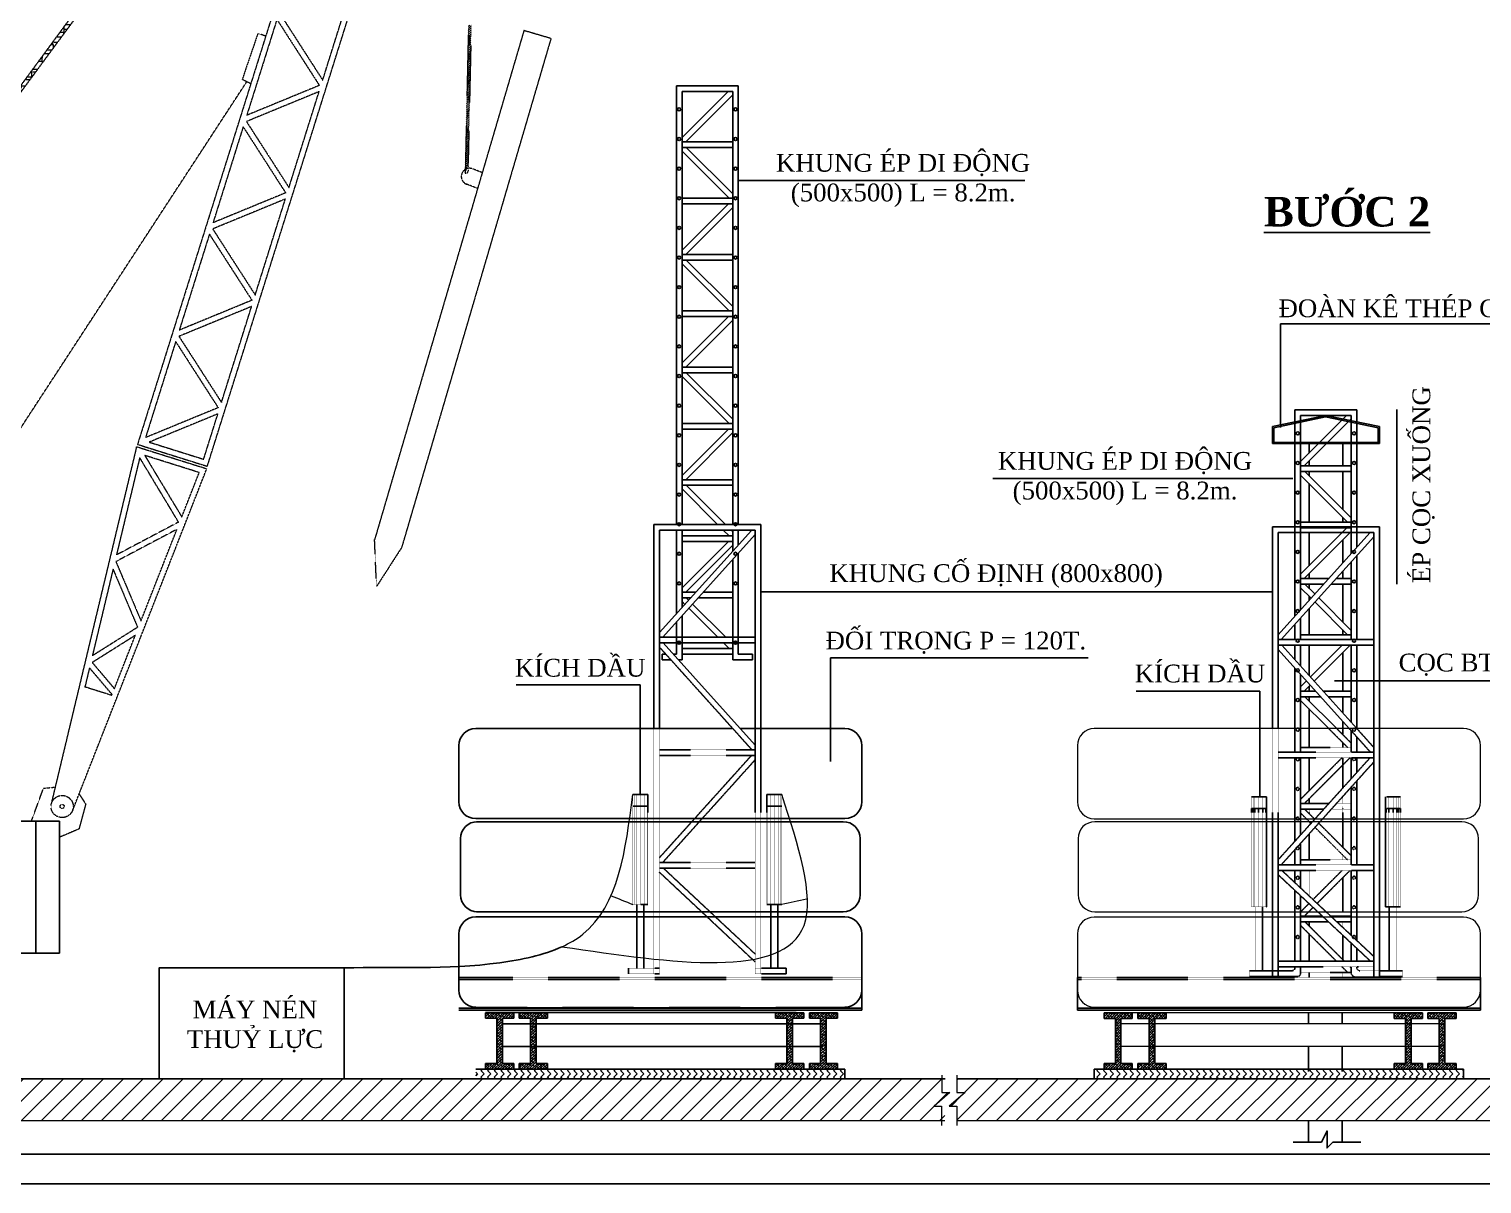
# Model space of a CAD drawing. Extents: x -134084 to 44078, y -38908 to 20492.
# Drawn here: x -106959 to -82447, y -38908 to -19419 of the extents above; entities that cross this region are included whole.
import ezdxf

# ---------------------------------------------------------------- set-up
doc = ezdxf.new("R2010")
doc.units = 0
doc.header["$MEASUREMENT"] = 0
doc.linetypes.add('DASHED2', pattern=[0.375, 0.25, -0.125])
doc.linetypes.add('HIDDEN', pattern=[0.375, 0.25, -0.125])
doc.layers.get('0').update_dxf_attribs({"linetype": 'CONTINUOUS'})
for name, color, linetype in [('DIM', 8, 'CONTINUOUS'), ('TEXT', 3, 'CONTINUOUS'), ('THAY', 4, 'CONTINUOUS')]:
    doc.layers.add(name, color=color, linetype=linetype)
doc.layers.add('DUTKHUAT', color=4, linetype='DASHED2', lineweight=5)
doc.layers.add('KICTHUOC', color=3, linetype='CONTINUOUS', lineweight=20)
doc.styles.add('M1', font='ARIAL.TTF')
doc.dimstyles.new('ISO-25_WS', dxfattribs={"dimtxt": 2.5, "dimasz": 2.5, "dimexe": 1.25, "dimexo": 0.625, "dimtad": 1, "dimdec": 4, "dimdsep": 46, "dimtxsty": 'Standard', "dimcen": 2.5, "dimadec": 0, "dimazin": 0, "dimtfac": 1, "dimtdec": 4, "dimtmove": 0, "dimatfit": 3, "dimfxl": 0, "dimtolj": 1, "dimtzin": 0, "dimarcsym": 0})

# ---------------------------------------------------------------- blocks, each defined once
blk = doc.blocks.new('*X5')
at = {"color": 0, "linetype": 'Continuous'}
for p, q in [((645.39, 487.71), (645.91, 488.22)), ((645.39, 487.35), (645.9, 487.86)), ((645.4, 488.07), (645.91, 488.58)), ((645.41, 488.43), (645.66, 488.69)), ((645.33, 484.82), (645.84, 485.33)), ((645.34, 485.18), (645.85, 485.69)), ((645.35, 485.9), (645.87, 486.41)), ((645.35, 485.54), (645.86, 486.05)), ((645.36, 486.26), (645.87, 486.77)), ((645.37, 486.62), (645.88, 487.14)), ((645.38, 486.99), (645.89, 487.5)), ((645.27, 482.28), (645.78, 482.8)), ((645.28, 482.65), (645.79, 483.16)), ((645.29, 483.01), (645.8, 483.52)), ((645.3, 483.73), (645.82, 484.24)), ((645.3, 483.37), (645.81, 483.88)), ((645.31, 484.09), (645.82, 484.6)), ((645.32, 484.45), (645.83, 484.97)), ((645.22, 480.11), (645.73, 480.63)), ((645.22, 479.75), (645.73, 480.26)), ((645.23, 480.48), (645.74, 480.99)), ((645.24, 480.84), (645.75, 481.35)), ((645.25, 481.2), (645.76, 481.71)), ((645.26, 481.92), (645.78, 482.43)), ((645.26, 481.56), (645.77, 482.07)), ((645.15, 476.86), (645.66, 477.37)), ((645.16, 477.22), (645.67, 477.73)), ((645.17, 477.94), (645.69, 478.46)), ((645.17, 477.58), (645.68, 478.09)), ((645.18, 478.31), (645.69, 478.82)), ((645.19, 478.67), (645.7, 479.18)), ((645.2, 479.03), (645.71, 479.54)), ((645.21, 479.39), (645.72, 479.9)), ((645.09, 474.33), (645.6, 474.84)), ((645.1, 474.69), (645.61, 475.2)), ((645.11, 475.05), (645.62, 475.56)), ((645.12, 475.41), (645.63, 475.92)), ((645.13, 476.14), (645.65, 476.65)), ((645.13, 475.77), (645.64, 476.29)), ((645.14, 476.5), (645.65, 477.01)), ((645.04, 472.16), (645.56, 472.67)), ((645.04, 471.79), (645.55, 472.31)), ((645.05, 472.52), (645.56, 473.03)), ((645.06, 472.88), (645.57, 473.39)), ((645.07, 473.24), (645.58, 473.75)), ((645.08, 473.97), (645.6, 474.48)), ((645.08, 473.6), (645.59, 474.11)), ((644.98, 469.26), (645.49, 469.77)), ((644.99, 469.62), (645.5, 470.14)), ((645, 470.35), (645.52, 470.86)), ((645, 469.99), (645.51, 470.5)), ((645.01, 470.71), (645.52, 471.22)), ((645.02, 471.07), (645.53, 471.58)), ((645.03, 471.43), (645.54, 471.94)), ((644.92, 466.73), (645.43, 467.24)), ((644.93, 467.09), (645.44, 467.6)), ((644.94, 467.45), (645.45, 467.97)), ((644.95, 468.18), (645.47, 468.69)), ((644.95, 467.82), (645.46, 468.33)), ((644.96, 468.54), (645.47, 469.05)), ((644.97, 468.9), (645.48, 469.41)), ((644.86, 464.2), (645.38, 464.71)), ((644.87, 464.56), (645.38, 465.07)), ((644.88, 464.92), (645.39, 465.43)), ((644.89, 465.28), (645.4, 465.8)), ((644.9, 465.65), (645.41, 466.16)), ((644.91, 466.37), (645.43, 466.88)), ((644.91, 466.01), (645.42, 466.52)), ((644.83, 462.75), (645.09, 463.01)), ((644.84, 463.11), (645.2, 463.47)), ((644.84, 462.41), (644.97, 462.54)), ((644.85, 463.48), (645.31, 463.94)), ((644.86, 463.84), (645.37, 464.35))]:
    blk.add_line(p, q, dxfattribs=at)

msp = doc.modelspace()

# ---------------------------------------------------------------- hatches: boundary and pattern name
h = msp.add_hatch()
h.set_pattern_fill('ZIGZAG', color=3, scale=25, angle=45, style=0)
h.set_pattern_definition([(45, (-227305.68, -39465.05), (1e-14, 112.2532), [79.375, -79.375]), (135, (-227249.55, -39408.93), (-112.2532, 1e-14), [79.375, -79.375])])
h.paths.add_polyline_path([(-93193.5, -36968.3), (-99423.3, -36968.3), (-99423.3, -37134.1), (-93193.5, -37134.1)])
h = msp.add_hatch()
h.set_pattern_fill('ZIGZAG', color=3, scale=25, angle=45, style=0)
h.set_pattern_definition([(45, (-215789.93, 12287.316), (1e-14, 112.2532), [79.375, -79.375]), (135, (-215733.806, 12343.44), (-112.2532, 1e-14), [79.375, -79.375])])
h.paths.add_polyline_path([(-82757, -36968.3), (-88986.8, -36968.3), (-88986.8, -37134.1), (-82757, -37134.1)])
at = {"layer": 'DUTKHUAT'}
h = msp.add_hatch(dxfattribs=at)
h.set_pattern_fill('AR-RSHKE', color=256, scale=0.6, angle=90, style=0)
h.set_pattern_definition([(90, (-227248.9, -39465.05), (-182.88, 388.62), [91.44, -76.2, 106.68, -45.72, 137.16, -60.96]), (90, (-227256.53, -39373.61), (-182.88, 388.62), [76.2, -289.56, 60.96, -91.44]), (90, (-227237.48, -39190.73), (-182.88, 388.62), [45.72, -472.44]), (180, (-227248.9, -39465.05), (-182.88, -129.54), [175.26, -556.26]), (180, (-227248.9, -39373.61), (-182.88, -129.54), [171.45, -560.07]), (180, (-227248.9, -39297.41), (-182.88, -129.54), [160.02, -571.5]), (180, (-227237.48, -39190.73), (-182.88, -129.54), [175.26, -556.26]), (180, (-227237.48, -39145.01), (-182.88, -129.54), [175.26, -556.26]), (180, (-227248.9, -39007.85), (-182.88, -129.54), [167.64, -563.88])])
h.paths.add_polyline_path([(-105647.2, -18519), (-105705.3, -18478.9), (-108153.4, -21809.2), (-108100.1, -21841.7)])
at = {"layer": 'KICTHUOC'}
h = msp.add_hatch(dxfattribs=at)
h.set_pattern_fill('ANSI38', color=4, scale=10, style=0)
h.set_pattern_definition([(45, (-236663.022, 10871.4), (-22.45064, 22.45064), []), (135, (-236663.022, 10871.4), (-67.351921, 22.45064), [79.375, -47.625])])
h.paths.add_polyline_path([(-98403.1, -36112.8), (-98213.1, -36112.8), (-98213.1, -36017.8), (-98688.1, -36017.8), (-98688.1, -36112.8), (-98498.1, -36112.8), (-98498.1, -36207.8), (-98403.1, -36207.8)])
h.paths.add_polyline_path([(-98403.1, -36207.8), (-98498.1, -36207.8), (-98498.1, -36587.8), (-98403.1, -36587.8)])
h.paths.add_polyline_path([(-98213.1, -36872.8), (-98403.1, -36872.8), (-98403.1, -36587.8), (-98498.1, -36587.8), (-98498.1, -36872.8), (-98688.1, -36872.8), (-98688.1, -36967.8), (-98213.1, -36967.8)])
h.paths.add_polyline_path([(-98783.1, -36872.8), (-98973.1, -36872.8), (-98973.1, -36112.8), (-98783.1, -36112.8), (-98783.1, -36017.8), (-99258.1, -36017.8), (-99258.1, -36112.8), (-99068.1, -36112.8), (-99068.1, -36872.8), (-99258.1, -36872.8), (-99258.1, -36967.8), (-98783.1, -36967.8)])
h.paths.add_polyline_path([(-93889.1, -36017.8), (-94364.1, -36017.8), (-94364.1, -36112.8), (-94174.1, -36112.8), (-94174.1, -36207.8), (-94079.1, -36207.8), (-94079.1, -36112.8), (-93889.1, -36112.8)])
h.paths.add_polyline_path([(-94079.1, -36207.8), (-94174.1, -36207.8), (-94174.1, -36587.8), (-94079.1, -36587.8)])
h.paths.add_polyline_path([(-94079.1, -36587.8), (-94174.1, -36587.8), (-94174.1, -36872.8), (-94364.1, -36872.8), (-94364.1, -36967.8), (-93889.1, -36967.8), (-93889.1, -36872.8), (-94079.1, -36872.8)])
h.paths.add_polyline_path([(-93509.1, -36112.8), (-93319.1, -36112.8), (-93319.1, -36017.8), (-93794.1, -36017.8), (-93794.1, -36112.8), (-93604.1, -36112.8), (-93604.1, -36872.8), (-93794.1, -36872.8), (-93794.1, -36967.8), (-93319.1, -36967.8), (-93319.1, -36872.8), (-93509.1, -36872.8)])
h = msp.add_hatch(dxfattribs=at)
h.set_pattern_fill('ANSI38', color=4, scale=10, style=0)
h.set_pattern_definition([(45, (-226226.477, 10870.96), (-22.45064, 22.45064), []), (135, (-226226.477, 10870.96), (-67.351921, 22.45064), [79.375, -47.625])])
h.paths.add_polyline_path([(-87966.6, -36113.3), (-87776.6, -36113.3), (-87776.6, -36018.3), (-88251.6, -36018.3), (-88251.6, -36113.3), (-88061.6, -36113.3), (-88061.6, -36208.3), (-87966.6, -36208.3)])
h.paths.add_polyline_path([(-87966.6, -36208.3), (-88061.6, -36208.3), (-88061.6, -36588.3), (-87966.6, -36588.3)])
h.paths.add_polyline_path([(-87776.6, -36873.3), (-87966.6, -36873.3), (-87966.6, -36588.3), (-88061.6, -36588.3), (-88061.6, -36873.3), (-88251.6, -36873.3), (-88251.6, -36968.3), (-87776.6, -36968.3)])
h.paths.add_polyline_path([(-88346.6, -36873.3), (-88536.6, -36873.3), (-88536.6, -36113.3), (-88346.6, -36113.3), (-88346.6, -36018.3), (-88821.6, -36018.3), (-88821.6, -36113.3), (-88631.6, -36113.3), (-88631.6, -36873.3), (-88821.6, -36873.3), (-88821.6, -36968.3), (-88346.6, -36968.3)])
h.paths.add_polyline_path([(-83452.5, -36018.3), (-83927.5, -36018.3), (-83927.5, -36113.3), (-83737.5, -36113.3), (-83737.5, -36208.3), (-83642.5, -36208.3), (-83642.5, -36113.3), (-83452.5, -36113.3)])
h.paths.add_polyline_path([(-83642.5, -36208.3), (-83737.5, -36208.3), (-83737.5, -36588.3), (-83642.5, -36588.3)])
h.paths.add_polyline_path([(-83642.5, -36588.3), (-83737.5, -36588.3), (-83737.5, -36873.3), (-83927.5, -36873.3), (-83927.5, -36968.3), (-83452.5, -36968.3), (-83452.5, -36873.3), (-83642.5, -36873.3)])
h.paths.add_polyline_path([(-83072.5, -36113.3), (-82882.5, -36113.3), (-82882.5, -36018.3), (-83357.5, -36018.3), (-83357.5, -36113.3), (-83167.5, -36113.3), (-83167.5, -36873.3), (-83357.5, -36873.3), (-83357.5, -36968.3), (-82882.5, -36968.3), (-82882.5, -36873.3), (-83072.5, -36873.3)])
h = msp.add_hatch(dxfattribs=at)
h.set_pattern_fill('ANSI31', color=256, scale=75, style=0)
h.set_pattern_definition([(45, (-227248.9, -39465.05), (-168.3798, 168.3798), [])])
h.paths.add_polyline_path([(-91367.3, -37366.4), (-91504.4, -37366.4), (-91504.4, -37134.1), (-132679.6, -37134.1), (-132679.6, -37366.4), (-132542.5, -37366.4), (-132809.5, -37594.1), (-132681.6, -37594.1), (-132681.6, -37839.7), (-91506.3, -37839.7), (-91506.3, -37594.1), (-91634.3, -37594.1)])
h = msp.add_hatch(dxfattribs=at)
h.set_pattern_fill('ANSI31', color=256, scale=75, style=0)
h.set_pattern_definition([(45, (-227305.68, -39465.05), (-168.3798, 168.3798), [])])
h.paths.add_polyline_path([(-79323.5, -37366.4), (-79460.5, -37366.4), (-79460.5, -37134.1), (-91305.1, -37134.1), (-91305.1, -37366.4), (-91168.1, -37366.4), (-91435.1, -37594.1), (-91307.1, -37594.1), (-91307.1, -37839.7), (-79462.5, -37839.7), (-79462.5, -37594.1), (-79590.4, -37594.1)])

# ---------------------------------------------------------------- linework, layer by layer
at = {"color": 2}
for p, q in [((-96037.7, -27777.9), (-96037.7, -20375.8)), ((-96037.7, -20375.8), (-94992.7, -20375.8)), ((-94992.7, -20375.8), (-94992.7, -27777.9)), ((-96418, -31223.7), (-96418, -27777.9)), ((-96418, -27777.9), (-94613, -27777.9)), ((-96037.7, -29284.6), (-96037.7, -27872.9)), ((-94992.7, -27872.9), (-94992.7, -28123.5)), ((-94613, -27777.9), (-94613, -31223.7)), ((-94992.7, -28265.5), (-94992.7, -29967.5)), ((-96037.7, -29968.3), (-96037.7, -29426.6)), ((-96276, -29967.5), (-96276, -30062.5)), ((-96216.5, -29967.5), (-96276, -29967.5)), ((-96131, -30062.5), (-96276, -30062.5)), ((-96038.3, -29967.5), (-96088.7, -29967.5)), ((-95942.7, -30062.5), (-96003.2, -30062.5)), ((-95087.7, -30062.5), (-94755, -30062.5)), ((-94992.7, -30062.5), (-95053.2, -30062.5)), ((-94992.7, -29967.5), (-94755, -29967.5)), ((-94755, -29967.5), (-94755, -30062.5)), ((-95085.9, -31223.7), (-99423.3, -31223.7)), ((-93193.5, -31223.7), (-94958.1, -31223.7)), ((-99708.3, -32458.7), (-99708.3, -31508.7)), ((-92908.5, -32458.7), (-92908.5, -31508.7)), ((-106444.8, -32788.2), (-108025.2, -32788.9)), ((-106444.8, -35016), (-106444.8, -32788.2)), ((-99423.3, -32743.7), (-93193.5, -32743.7)), ((-93224.4, -32794.5), (-99412.7, -32794.5)), ((-99677.5, -34029.5), (-99677.5, -33079.5)), ((-92939.4, -34029.5), (-92939.4, -33079.5)), ((-99412.7, -34314.5), (-93224.4, -34314.5)), ((-93193.5, -34402.7), (-99423.3, -34402.7)), ((-99708.3, -35637.7), (-99708.3, -34687.7)), ((-92908.5, -35637.7), (-92908.5, -34687.7)), ((-106444.8, -35016), (-114042.4, -35016)), ((-108044.6, -35016), (-106444.8, -35016)), ((-94019.5, -36017.5), (-99258.1, -36017.5)), ((-98783.1, -36017.8), (-99258.1, -36017.8)), ((-99258.1, -36017.8), (-99258.1, -36112.8)), ((-98783.1, -36112.8), (-98783.1, -36017.8)), ((-98213.1, -36017.8), (-98688.1, -36017.8)), ((-98688.1, -36017.8), (-98688.1, -36112.8)), ((-98213.1, -36112.8), (-98213.1, -36017.8)), ((-94364.1, -36112.8), (-94364.1, -36017.8)), ((-94364.1, -36017.8), (-93889.1, -36017.8)), ((-93889.1, -36017.8), (-93889.1, -36112.8)), ((-93794.1, -36112.8), (-93794.1, -36017.8)), ((-93794.1, -36017.8), (-93319.1, -36017.8)), ((-93319.1, -36017.8), (-93319.1, -36112.8)), ((-88346.6, -36018.3), (-88821.6, -36018.3)), ((-88821.6, -36018.3), (-88821.6, -36113.3)), ((-88346.6, -36113.3), (-88346.6, -36018.3)), ((-87776.6, -36018.3), (-88251.6, -36018.3)), ((-88251.6, -36018.3), (-88251.6, -36113.3)), ((-87776.6, -36113.3), (-87776.6, -36018.3)), ((-83927.5, -36113.3), (-83927.5, -36018.3)), ((-83927.5, -36018.3), (-83452.5, -36018.3)), ((-83452.5, -36018.3), (-83452.5, -36113.3)), ((-83357.5, -36113.3), (-83357.5, -36018.3)), ((-83357.5, -36018.3), (-82882.5, -36018.3)), ((-82882.5, -36018.3), (-82882.5, -36113.3)), ((-99258.1, -36112.8), (-99068.1, -36112.8)), ((-99068.1, -36112.8), (-99068.1, -36872.8)), ((-98973.1, -36872.8), (-98973.1, -36112.8)), ((-98973.1, -36112.8), (-98783.1, -36112.8)), ((-93584.9, -36207.5), (-98973.1, -36207.5)), ((-98688.1, -36112.8), (-98498.1, -36112.8)), ((-98498.1, -36112.8), (-98498.1, -36872.8)), ((-98403.1, -36112.8), (-98213.1, -36112.8)), ((-98403.1, -36872.8), (-98403.1, -36112.8)), ((-94174.1, -36112.8), (-94364.1, -36112.8)), ((-94174.1, -36872.8), (-94174.1, -36112.8)), ((-93889.1, -36112.8), (-94079.1, -36112.8)), ((-94079.1, -36112.8), (-94079.1, -36872.8)), ((-93604.1, -36112.8), (-93794.1, -36112.8)), ((-93604.1, -36872.8), (-93604.1, -36112.8)), ((-93319.1, -36112.8), (-93509.1, -36112.8)), ((-93509.1, -36112.8), (-93509.1, -36872.8)), ((-88821.6, -36113.3), (-88631.6, -36113.3)), ((-88631.6, -36113.3), (-88631.6, -36873.3)), ((-88536.6, -36873.3), (-88536.6, -36113.3)), ((-88536.6, -36113.3), (-88346.6, -36113.3)), ((-88251.6, -36113.3), (-88061.6, -36113.3)), ((-88061.6, -36113.3), (-88061.6, -36873.3)), ((-87966.6, -36113.3), (-87776.6, -36113.3)), ((-87966.6, -36873.3), (-87966.6, -36113.3)), ((-83737.5, -36113.3), (-83927.5, -36113.3)), ((-83737.5, -36873.3), (-83737.5, -36113.3)), ((-83452.5, -36113.3), (-83642.5, -36113.3)), ((-83642.5, -36113.3), (-83642.5, -36873.3)), ((-83167.5, -36113.3), (-83357.5, -36113.3)), ((-83167.5, -36873.3), (-83167.5, -36113.3)), ((-82882.5, -36113.3), (-83072.5, -36113.3)), ((-83072.5, -36113.3), (-83072.5, -36873.3)), ((-93584.9, -36587.5), (-98973.1, -36587.5)), ((-93193.5, -36968.3), (-99423.3, -36968.3)), ((-99068.1, -36872.8), (-99258.1, -36872.8)), ((-99258.1, -36872.8), (-99258.1, -36967.8)), ((-98783.1, -36872.8), (-98973.1, -36872.8)), ((-98783.1, -36967.8), (-98783.1, -36872.8)), ((-98498.1, -36872.8), (-98688.1, -36872.8)), ((-98688.1, -36872.8), (-98688.1, -36967.8)), ((-98213.1, -36872.8), (-98403.1, -36872.8)), ((-98213.1, -36967.8), (-98213.1, -36872.8)), ((-94364.1, -36967.8), (-94364.1, -36872.8)), ((-94364.1, -36872.8), (-94174.1, -36872.8)), ((-94079.1, -36872.8), (-93889.1, -36872.8)), ((-93889.1, -36872.8), (-93889.1, -36967.8)), ((-93794.1, -36967.8), (-93794.1, -36872.8)), ((-93794.1, -36872.8), (-93604.1, -36872.8)), ((-93509.1, -36872.8), (-93319.1, -36872.8)), ((-93319.1, -36872.8), (-93319.1, -36967.8)), ((-93193.5, -37134.1), (-93193.5, -36968.3)), ((-82757, -36968.3), (-88986.8, -36968.3)), ((-88986.8, -36968.3), (-88986.8, -37134.1)), ((-88631.6, -36873.3), (-88821.6, -36873.3)), ((-88821.6, -36873.3), (-88821.6, -36968.3)), ((-88346.6, -36873.3), (-88536.6, -36873.3)), ((-88346.6, -36968.3), (-88346.6, -36873.3)), ((-88061.6, -36873.3), (-88251.6, -36873.3)), ((-88251.6, -36873.3), (-88251.6, -36968.3)), ((-87776.6, -36873.3), (-87966.6, -36873.3)), ((-87776.6, -36968.3), (-87776.6, -36873.3)), ((-83927.5, -36968.3), (-83927.5, -36873.3)), ((-83927.5, -36873.3), (-83737.5, -36873.3)), ((-83642.5, -36873.3), (-83452.5, -36873.3)), ((-83452.5, -36873.3), (-83452.5, -36968.3)), ((-83357.5, -36968.3), (-83357.5, -36873.3)), ((-83357.5, -36873.3), (-83167.5, -36873.3)), ((-83072.5, -36873.3), (-82882.5, -36873.3)), ((-82882.5, -36873.3), (-82882.5, -36968.3)), ((-82757, -37134.1), (-82757, -36968.3)), ((-93193.5, -37134.1), (-99423.3, -37134.1)), ((-82757, -37134.1), (-88986.8, -37134.1))]:
    msp.add_line(p, q, dxfattribs=at)
at = {"color": 3, "linetype": 'Continuous'}
for p, q in [((-95942.7, -21250.5), (-95160.5, -20468.3)), ((-95942.7, -27777.9), (-95942.7, -20470.8)), ((-95942.7, -20470.8), (-95087.7, -20470.8)), ((-95881.2, -21323.3), (-95087.7, -20529.9)), ((-95087.7, -20470.8), (-95087.7, -27777.9)), ((-95942.7, -21323.3), (-95087.7, -21323.3)), ((-95942.7, -21418.3), (-95087.7, -21418.3)), ((-95149.7, -22273.3), (-95942.7, -21480.2)), ((-95087.7, -22200.9), (-95870.3, -21418.3)), ((-95942.7, -22273.3), (-95087.7, -22273.3)), ((-95942.7, -22368.3), (-95087.7, -22368.3)), ((-95942.7, -23150.5), (-95160.5, -22368.3)), ((-95881.2, -23223.3), (-95087.7, -22429.9)), ((-95942.7, -23223.3), (-95087.7, -23223.3)), ((-95942.7, -23318.3), (-95087.7, -23318.3)), ((-95149.7, -24173.3), (-95942.7, -23380.2)), ((-95087.7, -24100.9), (-95870.3, -23318.3)), ((-95942.7, -24173.3), (-95087.7, -24173.3)), ((-95942.7, -25050.5), (-95160.5, -24268.3)), ((-95942.7, -24268.3), (-95087.7, -24268.3)), ((-95881.2, -25123.3), (-95087.7, -24329.9)), ((-95942.7, -25123.3), (-95087.7, -25123.3)), ((-95942.7, -25218.3), (-95087.7, -25218.3)), ((-95087.7, -26000.9), (-95870.3, -25218.3)), ((-95149.7, -26073.3), (-95942.7, -25280.2)), ((-85506.5, -26717.4), (-84724.2, -25935.2)), ((-85506.5, -29218.5), (-85506.5, -25937.7)), ((-85506.5, -25937.7), (-84651.5, -25937.7)), ((-84651.5, -25937.7), (-84651.5, -28268.5)), ((-95942.7, -26073.3), (-95087.7, -26073.3)), ((-95942.7, -26950.5), (-95160.5, -26168.3)), ((-95942.7, -26168.3), (-95087.7, -26168.3)), ((-85444.9, -26790.2), (-84651.5, -25996.8)), ((-95881.2, -27023.3), (-95087.7, -26229.9)), ((-85506.5, -26790.2), (-84651.5, -26790.2)), ((-85506.5, -26885.2), (-84651.5, -26885.2)), ((-84713.4, -27740.2), (-85506.5, -26947.1)), ((-84651.5, -27667.7), (-85434, -26885.2)), ((-95942.7, -27023.3), (-95087.7, -27023.3)), ((-95942.7, -27118.3), (-95087.7, -27118.3)), ((-95345.1, -27777.9), (-95942.7, -27180.2)), ((-95210.7, -27777.9), (-95870.3, -27118.3)), ((-96323, -31223.7), (-96323, -27872.9)), ((-96323, -27872.9), (-94708, -27872.9)), ((-96323, -29601.6), (-94772, -27878.3)), ((-95942.7, -29179.1), (-95942.7, -27872.9)), ((-95149.7, -27973.3), (-95250.1, -27872.9)), ((-95087.7, -27900.9), (-95115.7, -27872.9)), ((-95087.7, -27872.9), (-95087.7, -28229.1)), ((-94708, -27872.9), (-94708, -31223.7)), ((-85886.7, -27912.3), (-84271.7, -27912.3)), ((-85886.7, -31224.6), (-85886.7, -27912.3)), ((-85886.7, -29641), (-84335.8, -27917.7)), ((-85506.5, -27740.2), (-84651.5, -27740.2)), ((-85506.5, -28617.4), (-84724.2, -27835.2)), ((-85506.5, -27835.2), (-84651.5, -27835.2)), ((-85444.9, -28690.2), (-84651.5, -27896.8)), ((-84271.7, -27912.3), (-84271.7, -31224.6)), ((-96268.7, -29683.3), (-94708, -27949.2)), ((-95942.7, -27973.3), (-95087.7, -27973.3)), ((-95942.7, -28850.5), (-95160.5, -28068.3)), ((-95942.7, -28068.3), (-95087.7, -28068.3)), ((-95881.2, -28923.3), (-95087.7, -28129.9)), ((-85832.4, -29722.7), (-84271.7, -27988.6)), ((-95087.7, -28371.1), (-95087.7, -30062.5)), ((-84651.5, -28410.5), (-84651.5, -29722.7)), ((-95942.7, -28923.3), (-95712.5, -28923.3)), ((-95584.7, -28923.3), (-95087.7, -28923.3)), ((-85506.5, -28690.2), (-85031, -28690.2)), ((-85506.5, -28785.2), (-85116.5, -28785.2)), ((-85330.5, -29023), (-85506.5, -28847.1)), ((-85266.9, -28952.3), (-85434, -28785.2)), ((-84988.7, -28785.2), (-84651.5, -28785.2)), ((-84903.2, -28690.2), (-84651.5, -28690.2)), ((-95942.7, -29018.3), (-95798, -29018.3)), ((-95895.9, -29127), (-95942.7, -29080.2)), ((-95832.3, -29056.3), (-95870.3, -29018.3)), ((-95205.3, -29683.3), (-95765, -29123.6)), ((-95670.2, -29018.3), (-95087.7, -29018.3)), ((-84713.4, -29640.2), (-85263.3, -29090.3)), ((-84651.5, -29567.7), (-85199.6, -29019.6)), ((-95942.7, -30062.5), (-95942.7, -29321.1)), ((-95339.7, -29683.3), (-95828.6, -29194.3)), ((-85506.5, -29722.7), (-85506.5, -29360.5)), ((-85506.5, -29640.2), (-84651.5, -29640.2)), ((-96323, -29683.3), (-94708, -29683.3)), ((-96323, -29778.3), (-94708, -29778.3)), ((-94708, -31501.6), (-96259, -29778.3)), ((-96037.7, -29968.3), (-96037.7, -29778.3)), ((-95942.7, -30062.5), (-95942.7, -29778.3)), ((-95087.7, -29873.3), (-95942.7, -29873.3)), ((-95149.7, -29873.3), (-95244.7, -29778.3)), ((-95087.7, -29800.9), (-95110.3, -29778.3)), ((-95087.7, -29968.3), (-95087.7, -29778.3)), ((-95087.7, -29778.3), (-95087.7, -30062.5)), ((-85886.7, -29722.7), (-84271.7, -29722.7)), ((-85886.7, -29817.7), (-84271.7, -29817.7)), ((-84684.3, -31224.6), (-85886.7, -29888.6)), ((-84556.5, -31224.6), (-85822.7, -29817.7)), ((-85506.5, -30169.1), (-85506.5, -29817.7)), ((-85341.5, -30352.4), (-84806.8, -29817.7)), ((-85277.8, -30423.1), (-84672.4, -29817.7)), ((-84651.5, -29817.7), (-84651.5, -31119.1)), ((-95089.3, -29968.3), (-95941.7, -29968.3)), ((-95088.3, -29967.5), (-95138.7, -29967.5)), ((-85506.5, -31224.6), (-85506.5, -30311.1)), ((-85506.5, -30517.4), (-85408.7, -30419.7)), ((-85506.5, -30590.2), (-85255.3, -30590.2)), ((-85444.9, -30590.2), (-85345.1, -30490.4)), ((-85127.5, -30590.2), (-84651.5, -30590.2)), ((-85506.5, -30685.2), (-85169.8, -30685.2)), ((-85029, -31224.6), (-85506.5, -30747.1)), ((-84894.6, -31224.6), (-85434, -30685.2)), ((-85042, -30685.2), (-84651.5, -30685.2)), ((-85601.5, -31622.7), (-85601.5, -31224.6)), ((-85506.5, -31622.7), (-85506.5, -31224.6)), ((-84651.5, -31261.1), (-84651.5, -31622.7)), ((-84556.5, -31224.6), (-84556.5, -31224.6)), ((-84556.5, -31366.6), (-84556.5, -31622.7)), ((-85601.5, -33123.7), (-85601.5, -31717.7)), ((-85506.5, -33018.1), (-85506.5, -31717.7)), ((-84651.5, -31717.7), (-84651.5, -32068.1)), ((-84556.5, -31717.7), (-84556.5, -31962.5)), ((-84556.5, -32104.6), (-84556.5, -33522.3)), ((-84651.5, -32210.1), (-84651.5, -33522.3)), ((-106844.8, -35016), (-106844.8, -32788.4)), ((-85601.5, -33522.3), (-85601.5, -33265.7)), ((-85506.5, -33522.3), (-85506.5, -33160.1)), ((-85601.5, -33824.3), (-85601.5, -33617.3)), ((-85506.5, -33913.2), (-85506.5, -33617.3)), ((-84651.5, -33617.3), (-84651.5, -34713.2)), ((-84556.5, -33617.3), (-84556.5, -34802.1)), ((-85601.5, -35150.2), (-85601.5, -33955.4)), ((-85506.5, -35150.2), (-85506.5, -34044.4)), ((-84651.5, -34845.3), (-84651.5, -35150.2)), ((-84556.5, -34934.3), (-84556.5, -35150.2)), ((-85601.5, -35259.7), (-85601.5, -35245.2)), ((-85506.5, -35354.7), (-85506.5, -35245.2)), ((-84651.5, -35245.2), (-84651.5, -35354.7)), ((-84556.5, -35245.2), (-84556.5, -35259.7)), ((-92908.5, -35972.7), (-92908.5, -35425)), ((-89271.8, -35425.8), (-89271.8, -35973.5)), ((-82472, -35973.5), (-82472, -35425.8)), ((-92908.5, -35942.6), (-99708.3, -35942.6)), ((-92908.5, -35972.7), (-99708.3, -35972.7)), ((-82472, -35943.4), (-89271.8, -35943.4)), ((-82472, -35973.5), (-89271.8, -35973.5))]:
    msp.add_line(p, q, dxfattribs=at)
at = {"color": 2, "linetype": 'Continuous'}
for p, q in [((-85983.2, -26127.7), (-85079, -25937.7)), ((-85958.2, -26147.8), (-85084.1, -25962.2)), ((-85601.5, -29324.1), (-85601.5, -25842.7)), ((-85601.5, -25842.7), (-84556.5, -25842.7)), ((-85084.1, -25962.2), (-84200.3, -26148)), ((-85079, -25937.7), (-84175.3, -26127.7)), ((-84556.5, -25842.7), (-84556.5, -28162.9)), ((-85983.2, -26393.7), (-85983, -26393.7)), ((-85983.2, -26412.7), (-84175.3, -26412.7)), ((-85958.2, -26393.7), (-84200.3, -26393.7)), ((-85981.7, -27817.3), (-84176.7, -27817.3)), ((-85981.7, -31224.6), (-85981.7, -27817.3)), ((-84176.7, -27817.3), (-84176.7, -31224.6)), ((-84556.5, -28305), (-84556.5, -29722.7)), ((-85601.5, -29722.7), (-85601.5, -29466.1)), ((-85601.5, -30063.5), (-85601.5, -29817.7)), ((-84556.5, -29817.7), (-84556.5, -31224.6)), ((-85601.5, -31224.6), (-85601.5, -30205.5))]:
    msp.add_line(p, q, dxfattribs=at)
at = {"color": 3, "linetype": 'HIDDEN'}
for p, q in [((-94762.3, -31583.3), (-96323, -29849.2)), ((-96418, -35362.4), (-96418, -31223.7)), ((-96323, -35362.4), (-96323, -31223.7)), ((-94708, -31223.7), (-94708, -35362.4)), ((-94613, -31223.7), (-94613, -35362.4)), ((-85981.7, -32572.7), (-85981.7, -31224.6)), ((-85886.7, -35404.7), (-85886.7, -31224.6)), ((-84713.4, -31540.2), (-85029, -31224.6)), ((-84651.5, -31467.7), (-84894.6, -31224.6)), ((-84326, -31622.7), (-84684.3, -31224.6)), ((-84271.7, -31541), (-84556.5, -31224.6)), ((-84271.7, -31224.6), (-84271.7, -35404.7)), ((-84176.7, -31224.6), (-84176.7, -35404.7)), ((-96323, -31583.3), (-94708, -31583.3)), ((-85506.5, -31540.2), (-84651.5, -31540.2)), ((-96323, -31678.3), (-94708, -31678.3)), ((-95541.5, -32533.3), (-94772, -31678.3)), ((-95413.7, -32533.3), (-94708, -31749.2)), ((-85886.7, -31622.7), (-84271.7, -31622.7)), ((-85886.7, -33440.6), (-84336.1, -31717.7)), ((-85886.7, -31717.7), (-84271.7, -31717.7)), ((-85832.4, -33522.3), (-84271.7, -31788.2)), ((-85506.5, -32417.4), (-84806.8, -31717.7)), ((-85444.9, -32490.2), (-84672.4, -31717.7)), ((-96742.3, -32337.4), (-96742.3, -32531.3)), ((-96712, -32337.4), (-96712, -32531.3)), ((-96651.4, -32337.4), (-96651.4, -32531.3)), ((-96578.7, -32337.4), (-96578.7, -32531.3)), ((-96530.2, -32337.4), (-96530.2, -32531.3)), ((-94500.8, -32337.4), (-94500.8, -32531.3)), ((-94452.3, -32337.4), (-94452.3, -32531.3)), ((-94379.6, -32337.4), (-94379.6, -32531.3)), ((-94319, -32337.4), (-94319, -32531.3)), ((-94288.7, -32337.4), (-94288.7, -32531.3)), ((-96742.3, -32531.3), (-96742.3, -34191.6)), ((-96712, -32531.3), (-96712, -34191.6)), ((-96651.4, -32531.3), (-96651.4, -34191.6)), ((-96578.7, -32531.3), (-96578.7, -34191.6)), ((-96530.2, -32531.3), (-96530.2, -34191.6)), ((-96323, -33401.2), (-95541.9, -32533.3)), ((-96268.7, -33482.9), (-95414.1, -32533.3)), ((-94500.8, -32531.3), (-94500.8, -34191.6)), ((-94452.3, -32531.3), (-94452.3, -34191.6)), ((-94379.6, -32531.3), (-94379.6, -34191.6)), ((-94319, -32531.3), (-94319, -34191.6)), ((-94288.7, -32531.3), (-94288.7, -34191.6)), ((-86306.1, -32376.8), (-86306.1, -32570.7)), ((-86306.1, -32570.7), (-86306.1, -34231.1)), ((-86275.8, -32376.8), (-86275.8, -32570.7)), ((-86275.8, -32570.7), (-86275.8, -34231.1)), ((-86215.1, -32376.8), (-86215.1, -32570.7)), ((-86215.1, -32570.7), (-86215.1, -34231.1)), ((-86142.4, -32376.8), (-86142.4, -32570.7)), ((-86142.4, -32570.7), (-86142.4, -34231.1)), ((-86093.9, -32376.8), (-86093.9, -32570.7)), ((-86093.9, -32570.7), (-86093.9, -34231.1)), ((-85981.7, -35404.7), (-85981.7, -32572.7)), ((-85506.5, -32490.2), (-85031.3, -32490.2)), ((-85506.5, -32585.2), (-85116.8, -32585.2)), ((-85267.1, -32752.1), (-85434, -32585.2)), ((-84989, -32585.2), (-84651.5, -32585.2)), ((-84903.5, -32490.2), (-84651.5, -32490.2)), ((-84064.6, -32376.8), (-84064.6, -32570.7)), ((-84064.6, -32570.7), (-84064.6, -34231.1)), ((-84016.1, -32376.8), (-84016.1, -32570.7)), ((-84016.1, -32570.7), (-84016.1, -34231.1)), ((-83943.3, -32376.8), (-83943.3, -32570.7)), ((-83943.3, -32570.7), (-83943.3, -34231.1)), ((-83882.7, -32376.8), (-83882.7, -32570.7)), ((-83882.7, -32570.7), (-83882.7, -34231.1)), ((-83852.4, -32376.8), (-83852.4, -32570.7)), ((-83852.4, -32570.7), (-83852.4, -34231.1)), ((-85330.7, -32822.8), (-85506.5, -32647.1)), ((-84651.5, -33367.7), (-85199.8, -32819.4)), ((-84713.4, -33440.2), (-85263.5, -32890.1)), ((-96323, -33482.9), (-94708, -33482.9)), ((-96323, -33577.9), (-94708, -33577.9)), ((-95750.9, -34053.3), (-96259, -33577.9)), ((-85886.7, -33522.3), (-84271.7, -33522.3)), ((-85506.5, -33440.2), (-84651.5, -33440.2)), ((-95891.1, -34053.3), (-96323, -33648.8)), ((-85886.7, -33617.3), (-84271.7, -33617.3)), ((-85297.6, -34108.6), (-84806.4, -33617.3)), ((-85228.2, -34173.5), (-84672, -33617.3)), ((-85506.5, -34317.4), (-85365.5, -34176.4)), ((-85444.9, -34390.2), (-85296.1, -34241.4)), ((-85506.5, -34390.2), (-85137.3, -34390.2)), ((-85506.5, -34485.2), (-85035.9, -34485.2)), ((-84903.4, -35150.2), (-85506.5, -34547.1)), ((-84769, -35150.2), (-85434, -34485.2)), ((-84996.7, -34390.2), (-84651.5, -34390.2)), ((-84895.1, -34485.2), (-84651.5, -34485.2)), ((-84794, -34403.5), (-84794, -34390.2)), ((-84794, -34579.8), (-84794, -34485.2)), ((-94708, -35029), (-94987.6, -34767.5)), ((-94708, -35161.6), (-94987.6, -34899.7)), ((-96845.5, -35267.4), (-96323, -35267.4)), ((-96845.5, -35267.4), (-96845.5, -35362.4)), ((-94708, -35267.4), (-94185.5, -35267.4)), ((-94185.5, -35267.4), (-94185.5, -35362.4)), ((-85886.7, -35150.2), (-85607.1, -35150.2)), ((-85886.7, -35245.2), (-85607.4, -35245.2)), ((-85886.7, -35245.6), (-85607.4, -35245.6)), ((-84713.4, -35340.2), (-84808.4, -35245.2)), ((-84651.5, -35267.7), (-84674, -35245.2)), ((-84551.3, -35150.2), (-84271.7, -35150.2)), ((-84551.1, -35245.2), (-84271.7, -35245.2)), ((-84551.1, -35245.6), (-84271.7, -35245.6)), ((-92908.5, -35425), (-99708.3, -35425)), ((-92908.5, -35455.1), (-99708.3, -35455.1)), ((-96845.5, -35362.4), (-96323, -35362.4)), ((-94708, -35362.4), (-94185.5, -35362.4)), ((-82472, -35425.8), (-89271.8, -35425.8)), ((-82472, -35455.9), (-89271.8, -35455.9)), ((-86369.7, -35309.7), (-86369.7, -35404.7)), ((-86369.7, -35309.7), (-85651.5, -35309.7)), ((-86369.7, -35404.7), (-85556.5, -35404.7)), ((-84651.5, -35340.2), (-85506.5, -35340.2)), ((-83788.8, -35404.7), (-84601.5, -35404.7)), ((-83788.8, -35309.7), (-84506.5, -35309.7)), ((-83788.8, -35309.7), (-83788.8, -35404.7))]:
    msp.add_line(p, q, dxfattribs=at)
at = {"color": 1, "linetype": 'HIDDEN'}
for p, q in [((-84794, -33225.2), (-84794, -32537.1)), ((-85364, -32789.6), (-85364, -32859.8)), ((-85364, -33001.8), (-85364, -33440.2)), ((-84794, -33440.2), (-84794, -33359.6)), ((-85364, -33617.3), (-85364, -34046.5)), ((-84794, -34315.3), (-84794, -33739.3)), ((-85364, -34309.3), (-85364, -34315.3)), ((-85364, -34390.2), (-85364, -34403.5)), ((-85364, -34485.2), (-85364, -34555.2)), ((-85364, -34689.6), (-85364, -35150.2)), ((-84794, -35125.2), (-84794, -34711.8)), ((-85364, -35340.2), (-85364, -35425.8)), ((-84794, -35425.8), (-84794, -35340.2))]:
    msp.add_line(p, q, dxfattribs=at)
at = {"color": 1, "linetype": 'Continuous'}
for p, q in [((-85372.9, -36018.3), (-85372.9, -36208.3)), ((-84802.9, -36208.3), (-84802.9, -36018.3)), ((-85372.9, -36588.3), (-85372.9, -37010.1)), ((-84802.9, -37010.1), (-84802.9, -36588.3)), ((-132679.6, -37134.1), (-91504.4, -37134.1)), ((-91305.1, -37134.1), (-79460.5, -37134.1)), ((-85372.9, -37839.7), (-85372.9, -38204.3)), ((-84802.9, -38204.3), (-84802.9, -37839.7))]:
    msp.add_line(p, q, dxfattribs=at)
at = {"color": 1}
msp.add_lwpolyline([(-83882.1, -25345.7, 0, 0, 0), (-83882.1, -28779.9, 285, 0, 0), (-83882.1, -29391.4, 0, 0, 0)], format="xyseb", dxfattribs=at)
at = {"color": 1, "linetype": 'Continuous'}
for points in [[(-83882.1, -25840.1), (-83882.1, -28787.8)], [(-84794, -26790.2), (-84794, -26412.7), (-85364, -26412.7)], [(-85364, -26412.7), (-85364, -26574.9)], [(-85364, -26709.3), (-85364, -26790.2)], [(-85364, -26885.2), (-85364, -26955.2)], [(-84794, -27525.2), (-84794, -26885.2)], [(-85364, -27089.6), (-85364, -27740.2)], [(-84794, -27740.2), (-84794, -27659.6)], [(-85364, -27817.3), (-85364, -27835.2)], [(-85364, -27912.3), (-85364, -28474.9)], [(-84794, -27835.2), (-84794, -27817.3)], [(-84794, -28426.8), (-84794, -28039.3)], [(-85364, -28609.3), (-85364, -28690.2)], [(-84794, -28690.2), (-84794, -28568.8)], [(-85364, -28785.2), (-85364, -28855.2)], [(-84794, -29425.2), (-84794, -28785.2)], [(-85364, -28989.6), (-85364, -29060.2)], [(-85364, -29202.2), (-85364, -29640.2)], [(-84794, -29640.2), (-84794, -29559.6)], [(-85364, -29817.7), (-85364, -30327.4)], [(-84794, -30590.2), (-84794, -29939.3)], [(-85364, -30509.3), (-85364, -30590.2)], [(-85364, -30685.2), (-85364, -30755.2)], [(-84794, -30960.7), (-84794, -30685.2)], [(-85364, -30889.6), (-85364, -31224.6)], [(-84794, -31325.2), (-84794, -31102.8)]]:
    msp.add_lwpolyline(points, dxfattribs=at)
at = {"color": 2, "linetype": 'Continuous'}
for points in [[(-85983.2, -26127.7), (-85983.2, -26412.7)], [(-85958.2, -26147.8), (-85958.2, -26393.7)], [(-84200.3, -26148), (-84200.3, -26393.7)], [(-84175.3, -26127.7), (-84175.3, -26413.1)], [(-84200.3, -26412.7), (-84200.3, -26413.1)]]:
    msp.add_lwpolyline(points, dxfattribs=at)
at = {"color": 1, "linetype": 'HIDDEN'}
for points in [[(-85364, -31224.6), (-85364, -31540.2)], [(-84794, -31540.2), (-84794, -31459.6)], [(-85364, -31717.7), (-85364, -32274.9)], [(-84794, -32226.8), (-84794, -31717.7)], [(-85364, -32409.3), (-85364, -32490.2)], [(-85364, -32585.2), (-85364, -32655.2)], [(-84794, -32490.2), (-84794, -32368.8)], [(-84794, -32585.2), (-84794, -32572.7)]]:
    msp.add_lwpolyline(points, dxfattribs=at)
at = {"color": 3, "linetype": 'HIDDEN'}
for points in [[(-96518.1, -32531.3), (-96518.1, -32337.4), (-96772.7, -32337.4), (-96772.7, -32537.4)], [(-94513, -32531.3), (-94513, -32337.4), (-94258.4, -32337.4), (-94258.4, -32537.4)], [(-96518.1, -34046.2), (-96518.1, -32531.3), (-96772.7, -32531.3), (-96772.7, -34052.3)], [(-94513, -34046.2), (-94513, -32531.3), (-94258.4, -32531.3), (-94258.4, -34052.3)], [(-86081.8, -32570.7), (-86081.8, -32376.8), (-86336.4, -32376.8), (-86336.4, -32576.8)], [(-86081.8, -34085.6), (-86081.8, -32570.7), (-86336.4, -32570.7), (-86336.4, -34091.7)], [(-84076.7, -32570.7), (-84076.7, -32376.8), (-83822.1, -32376.8), (-83822.1, -32576.8)], [(-84076.7, -34085.6), (-84076.7, -32570.7), (-83822.1, -32570.7), (-83822.1, -34091.7)], [(-84326, -35150.2), (-85886.7, -33688.2)], [(-85822.7, -33617.3), (-84271.7, -35068.5)], [(-96772.7, -34052.3), (-96772.7, -34191.6), (-96518.1, -34191.6), (-96518.1, -34046.2)], [(-95891.1, -34053.3), (-94987.6, -34899.7)], [(-95750.9, -34053.3), (-94987.6, -34767.5)], [(-94258.4, -34052.3), (-94258.4, -34191.6), (-94513, -34191.6), (-94513, -34046.2)], [(-96706, -34191.6), (-96706, -35270.3)], [(-96584.7, -35270.3), (-96584.7, -34191.6)], [(-94446.3, -35270.3), (-94446.3, -34191.6)], [(-94325, -34191.6), (-94325, -35270.3)], [(-86336.4, -34091.7), (-86336.4, -34231.1), (-86081.8, -34231.1), (-86081.8, -34085.6)], [(-86269.7, -34231.1), (-86269.7, -35309.7)], [(-86148.4, -35309.7), (-86148.4, -34231.1)], [(-83822.1, -34091.7), (-83822.1, -34231.1), (-84076.7, -34231.1), (-84076.7, -34085.6)], [(-84010, -35309.7), (-84010, -34231.1)], [(-83888.8, -34231.1), (-83888.8, -35309.7)], [(-85364, -34689.6), (-85364, -35150.2)], [(-84551.1, -35245.2), (-85607.4, -35245.2)], [(-85607.1, -35150.2), (-84551.3, -35150.2)]]:
    msp.add_lwpolyline(points, dxfattribs=at)
at = {"color": 1, "linetype": 'Continuous'}
msp.add_lwpolyline([(-101642.7, -35263.7), (-101642.7, -37134.1), (-104764.7, -37134.1), (-104764.7, -35263.7)], close=True, dxfattribs=at)
at = {"color": 3, "linetype": 'Continuous'}
msp.add_lwpolyline([(-85630.1, -38204.3), (-85155.1, -38204.3), (-85060.1, -38014.3), (-85060.1, -38299.3), (-84965.1, -38204.3), (-84490.1, -38204.3)], dxfattribs=at)
for centre in [(-95991.3, -20774.6), (-95041.3, -20774.6), (-95991.3, -21274.6), (-95041.3, -21274.6), (-95991.3, -21774.6), (-95041.3, -21774.6), (-95991.3, -22274.6), (-95041.3, -22274.6), (-95991.3, -22774.6), (-95041.3, -22774.6), (-95991.3, -23274.6), (-95041.3, -23274.6), (-95991.3, -23774.6), (-95041.3, -23774.6), (-95991.3, -24274.6), (-95041.3, -24274.6), (-95991.3, -24774.6), (-95041.3, -24774.6), (-95991.3, -25274.6), (-95041.3, -25274.6), (-95991.3, -25774.6), (-95041.3, -25774.6), (-85555, -26241.5), (-84605, -26241.5), (-95991.3, -26274.6), (-95041.3, -26274.6), (-85555, -26741.5), (-84605, -26741.5), (-95991.3, -26774.6), (-95041.3, -26774.6), (-95991.3, -27274.6), (-95041.3, -27274.6), (-85555, -27241.5), (-84605, -27241.5), (-95991.3, -27774.6), (-95041.3, -27774.6), (-85555, -27741.5), (-84605, -27741.5), (-95991.3, -28274.6), (-95041.3, -28274.6), (-85555, -28241.5), (-84605, -28241.5), (-95991.3, -28774.6), (-95041.3, -28774.6), (-85555, -28741.5), (-84605, -28741.5), (-85555, -29241.5), (-84605, -29241.5), (-95991.3, -29774.6), (-95041.3, -29774.6), (-85555, -29741.5), (-84605, -29741.5), (-85555, -30241.5), (-84605, -30241.5), (-85555, -30741.5), (-84605, -30741.5), (-84605, -31241.5)]:
    msp.add_circle(centre, 25.2, dxfattribs=at)
at = {"color": 3, "linetype": 'HIDDEN'}
for centre in [(-85555, -31241.5), (-85555, -31741.5), (-84605, -31741.5), (-85555, -32241.5), (-84605, -32241.5), (-85555, -32741.5), (-84605, -32741.5), (-85555, -33241.5), (-84605, -33241.5), (-85555, -33741.5), (-84605, -33741.5), (-85555, -34241.5), (-84605, -34241.5), (-85555, -34741.5), (-84605, -34741.5)]:
    msp.add_circle(centre, 25.2, dxfattribs=at)
at = {"color": 2}
for centre, start, end in [((-99423.3, -31508.7), 90, 180), ((-93193.5, -31508.7), 0, 90), ((-99423.3, -32458.7), 180, 270), ((-93193.5, -32458.7), 270, 0), ((-99392.5, -33079.5), 90, 180), ((-93224.4, -33079.5), 0, 90), ((-99392.5, -34029.5), 180, 270), ((-93224.4, -34029.5), 270, 0), ((-99423.3, -34687.7), 90, 180), ((-93193.5, -34687.7), 0, 90), ((-99423.3, -35637.7), 180, 270), ((-93193.5, -35637.7), 270, 0)]:
    msp.add_arc(centre, 285, start, end, dxfattribs=at)
at = {"color": 3, "linetype": 'HIDDEN'}
for centre, start, end in [((-85651.5, -35259.7), 270, 0), ((-84506.5, -35259.7), 180, 270), ((-85556.5, -35354.7), 270, 0), ((-84601.5, -35354.7), 180, 270)]:
    msp.add_arc(centre, 50, start, end, dxfattribs=at)
at = {"color": 1, "linetype": 'Continuous'}
msp.add_open_spline([(-101642.7, -35263.7), (-100784.3, -35236.6), (-99582.6, -35322.2), (-98281.3, -35048.3), (-97968, -34904.9)], degree=3, knots=[0, 0, 0, 0, 26.2599507, 36.7620789, 36.7620789, 36.7620789, 36.7620789], dxfattribs=at)
at = {"layer": 'DIM'}
msp.add_lwpolyline([(-49983.5, -38908), (-49983.5, 20492), (-134083.5, 20492), (-134083.5, -38908)], close=True, dxfattribs=at)
at = {"layer": 'DUTKHUAT'}
for p, q in [((-101970.3, -16366.4), (-105129.5, -26427)), ((-103951.2, -26797), (-100792, -16736.4)), ((-102004.9, -20281.9), (-101496.5, -18662.7)), ((-102778.1, -19256), (-103286.6, -20875.2)), ((-102778.1, -19256), (-102060.8, -20370.7)), ((-102722.2, -19167.3), (-102004.9, -20281.9)), ((-98610.4, -19445.1), (-101129.7, -28035.4)), ((-98154.6, -19578.7), (-100673.9, -28169.1)), ((-98154.6, -19578.7), (-98610.4, -19445.1)), ((-102065.7, -20475.5), (-103291.5, -20980)), ((-102060.8, -20370.7), (-103286.6, -20875.2)), ((-102574.2, -22094.7), (-102065.7, -20475.5)), ((-103347.3, -21068.7), (-103855.8, -22688)), ((-103347.3, -21068.7), (-102630, -22183.4)), ((-103291.5, -20980), (-102574.2, -22094.7)), ((-99313.5, -21842.6), (-99478.1, -21778.3)), ((-99391.8, -22109.5), (-99578.9, -22036.4)), ((-102634.9, -22288.2), (-103860.7, -22792.7)), ((-102630, -22183.4), (-103855.8, -22688)), ((-103143.4, -23907.4), (-102634.9, -22288.2)), ((-103860.7, -22792.7), (-103143.4, -23907.4)), ((-103916.6, -22881.5), (-104425, -24500.7)), ((-103916.6, -22881.5), (-103199.3, -23996.1)), ((-103199.3, -23996.1), (-104425, -24500.7)), ((-103204.2, -24100.9), (-104429.9, -24605.4)), ((-103712.6, -25720.1), (-103204.2, -24100.9)), ((-104485.8, -24694.2), (-104994.3, -26313.4)), ((-104485.8, -24694.2), (-103768.5, -25808.9)), ((-104429.9, -24605.4), (-103712.6, -25720.1)), ((-103768.5, -25808.9), (-104994.3, -26313.4)), ((-103773.4, -25913.6), (-104930.6, -26389.9)), ((-104013.4, -26677.9), (-103773.4, -25913.6)), ((-105146.9, -26471.3), (-106585.9, -32491.8)), ((-103962.3, -26843.3), (-105146.9, -26471.3)), ((-105129.5, -26427), (-103951.2, -26797)), ((-104930.6, -26389.9), (-104013.4, -26677.9)), ((-105093.3, -26655.9), (-105484.7, -28293.4)), ((-105093.3, -26655.9), (-104439.6, -27741.4)), ((-104088, -26903.4), (-105007.2, -26614.8)), ((-105007.2, -26614.8), (-104382, -27652.8)), ((-106223.3, -32605.6), (-103962.3, -26843.3)), ((-104382, -27652.8), (-104088, -26903.4)), ((-104463.9, -27861.6), (-105494.6, -28406)), ((-104439.6, -27741.4), (-105484.7, -28293.4)), ((-105070.4, -29407.2), (-104463.9, -27861.6)), ((-101096, -28825.3), (-101129.7, -28035.4)), ((-100673.9, -28169.1), (-101096, -28825.3)), ((-105494.6, -28406), (-105070.4, -29407.2)), ((-105542.7, -28535.9), (-105891.6, -29995.5)), ((-105542.7, -28535.9), (-105128.2, -29514.3)), ((-105165.8, -29650.2), (-105893.2, -30108.8)), ((-105128.2, -29514.3), (-105891.6, -29995.5)), ((-105518.7, -30549.8), (-105165.8, -29650.2)), ((-105893.2, -30108.8), (-105518.7, -30549.8)), ((-105940.4, -30200), (-106017.4, -30521.8)), ((-105940.4, -30200), (-105558.1, -30650.1)), ((-105563.6, -30664.3), (-106017.4, -30521.8)), ((-99423.3, -35922.7), (-93193.5, -35922.7))]:
    msp.add_line(p, q, dxfattribs=at)
at = {"layer": 'DUTKHUAT', "color": 2, "linetype": 'ByBlock'}
for p, q in [((-82757, -31224.6), (-88986.8, -31224.6)), ((-89271.8, -31509.6), (-89271.8, -32459.6)), ((-82472, -32459.6), (-82472, -31509.6)), ((-88986.8, -32744.6), (-82757, -32744.6)), ((-82787.8, -32795.3), (-88976.2, -32795.3)), ((-89261.2, -33080.3), (-89261.2, -34030.3)), ((-82502.8, -34030.3), (-82502.8, -33080.3)), ((-88976.2, -34315.3), (-82787.8, -34315.3)), ((-82757, -34403.5), (-88986.8, -34403.5)), ((-89271.8, -34688.5), (-89271.8, -35638.5)), ((-82472, -35638.5), (-82472, -34688.5)), ((-88986.8, -35923.5), (-82757, -35923.5)), ((-83583, -36018.3), (-88821.6, -36018.3)), ((-83148.4, -36208.3), (-88536.6, -36208.3)), ((-83148.4, -36588.3), (-88536.6, -36588.3))]:
    msp.add_line(p, q, dxfattribs=at)
at = {"layer": 'DUTKHUAT'}
for points in [[(-110534.9, -25048.9), (-99785.7, -10426)], [(-110496.9, -25088.5), (-99782.5, -10574.5)], [(-99546.2, -19355.9), (-99600.6, -21848.4)], [(-99498.5, -19346.2), (-99551.1, -21682.8)], [(-102976.3, -19536.6), (-103098.5, -19491.7), (-103362.6, -20266.8), (-103212.4, -20338.6)], [(-108059.7, -27622.3), (-103287.7, -20310.8)], [(-106920.2, -32789.3), (-106715.8, -32231.4), (-106521.5, -32211.4), (-106519.1, -32212.1)], [(-106115.3, -32330.3), (-106112.8, -32331), (-106003.2, -32495.4), (-106117.8, -32918.9), (-106446.7, -33058.4)]]:
    msp.add_lwpolyline(points, dxfattribs=at)
for radius in [187.1, 35.2]:
    msp.add_circle((-106401, -32538.8), radius, dxfattribs=at)
msp.add_arc((-99528.5, -21907.3), 138.5, 68.65093, 248.65093, dxfattribs=at)
at = {"layer": 'DUTKHUAT', "color": 2, "linetype": 'ByBlock'}
for centre, start, end in [((-88986.8, -31509.6), 90, 180), ((-82757, -31509.6), 0, 90), ((-88986.8, -32459.6), 180, 270), ((-82757, -32459.6), 270, 0), ((-88976.2, -33080.3), 90, 180), ((-82787.8, -33080.3), 0, 90), ((-88976.2, -34030.3), 180, 270), ((-82787.8, -34030.3), 270, 0), ((-88986.8, -34688.5), 90, 180), ((-82757, -34688.5), 0, 90), ((-88986.8, -35638.5), 180, 270), ((-82757, -35638.5), 270, 0)]:
    msp.add_arc(centre, 285, start, end, dxfattribs=at)
at = {"layer": 'DUTKHUAT'}
msp.add_spline([(-99600.6, -21848.4), (-99572.5, -21848.4), (-99553.7, -21827.4), (-99547.4, -21748.1), (-99551.1, -21682.8)], degree=3, dxfattribs=at)
at = {"layer": 'KICTHUOC'}
for p, q in [((-91561.1, -37071.9), (-91561.1, -37366.4)), ((-91305.1, -37071.9), (-91305.1, -37366.4)), ((-91424.1, -37366.4), (-91691, -37594.1)), ((-91561.1, -37366.4), (-91424.1, -37366.4)), ((-91168.1, -37366.4), (-91435.1, -37594.1)), ((-91305.1, -37366.4), (-91168.1, -37366.4)), ((-91691, -37594.1), (-91563.1, -37594.1)), ((-91563.1, -37594.1), (-91563.1, -37921.9)), ((-91435.1, -37594.1), (-91307.1, -37594.1)), ((-91307.1, -37594.1), (-91307.1, -37921.9)), ((-132681.6, -37839.7), (-91506.3, -37839.7)), ((-91307.1, -37839.7), (-79462.5, -37839.7))]:
    msp.add_line(p, q, dxfattribs=at)
msp.add_open_spline([(-97968, -34904.9), (-97839.6, -34846.1), (-97031.5, -34371.2), (-96891.8, -33273.8), (-96772.7, -32337.4)], degree=3, knots=[36.7620789, 36.7620789, 36.7620789, 36.7620789, 41.0638234, 66.0914204, 66.0914204, 66.0914204, 66.0914204], dxfattribs=at)
for points in [[(-97968, -34904.9), (-93884.4, -34545.1), (-94258.4, -32337.4)], [(-97140.7, -34043.6), (-96772.7, -34191.6)], [(-93841.9, -34100.3), (-94258.4, -34191.6)]]:
    msp.add_spline(points, degree=3, dxfattribs=at)
at = {"layer": 'THAY'}
msp.add_lwpolyline([(-50483.5, -38408), (-50483.5, 19992), (-133583.5, 19992), (-133583.5, -38408)], close=True, dxfattribs=at)

# ---------------------------------------------------------------- block references
at = {"layer": 'DUTKHUAT', "xscale": 95.00000000116415, "yscale": 94.99999999970896, "zscale": 95}
msp.add_blockref('*X5', (-160860.7, -65777.3), dxfattribs=at)

# ---------------------------------------------------------------- texts
at = {"layer": 'TEXT', "linetype": 'Continuous', "attachment_point": 5, "style": 'M1'}
for s, insert, char_height in [('{\\fVNI-Times|b0|i0|c0|p2;KHUNG EÙP DI ÑOÄNG\\P(500x500) L = 8.2m.}', (-92212.2, -21975.7), 300), ('{\\fVNI-Times|b1|i0|c0|p2;\\LBÖÔÙC 2}', (-84722.6, -22504.2), 500), ('{\\fVNI-Times|b0|i0|c0|p2;ÑOAØN KEÂ THEÙP CHÖÕ I}', (-83563.7, -24133.3), 300), ('{\\fVNI-Times|b0|i0|c0|p2;KHUNG EÙP DI ÑOÄNG\\P(500x500) L = 8.2m.}', (-88468.7, -27005), 300), ('{\\fVNI-Times|b0|i0|c0|p2;KHUNG COÁ ÑÒNH (800x800)}', (-90644.7, -28649.2), 300), ('{\\fVNI-Times|b0|i0|c0|p2;ÑOÁI TROÏNG P = 120T.}', (-91323.7, -29775.8), 300), ('{\\fVNI-Times|b0|i0|c0|p2;COÏC BTCT ÑANG EÙP}', (-81718.8, -30146.9), 300), ('{\\fVNI-Times|b0|i0|c0|p2;KÍCH DAÀU}', (-97661.6, -30199.3), 300), ('{\\fVNI-Times|b0|i0|c0|p2;KÍCH DAÀU}', (-87203.4, -30296.4), 300), ('{\\fVNI-Times|b0|i0|c0|p2;MAÙY NEÙN\\PTHUYÛ LÖÏC}', (-103147.4, -36251.4), 300)]:
    msp.add_mtext(s, dxfattribs=dict(at, insert=insert, char_height=char_height))
at = {"layer": 'TEXT', "linetype": 'Continuous', "insert": (-83431.2, -27107.5), "char_height": 300, "attachment_point": 5, "rotation": 90, "style": 'M1'}
msp.add_mtext('{\\fVNI-Times|b0|i0|c0|p2;EÙP COÏC XUOÁNG}', dxfattribs=at)

# ---------------------------------------------------------------- leaders
at = {"layer": 'KICTHUOC'}
for points in [[(-94992.7, -21975.7), (-90159.8, -21975.7)], [(-85846.1, -26144.4), (-85846.1, -24395.9), (-81214.5, -24395.9)], [(-85638.2, -27005), (-90697.1, -27005)], [(-94613, -28917.7), (-89577.4, -28917.7)], [(-85981.7, -28917.7), (-89577.4, -28917.7)], [(-93435.3, -31777.5), (-93435.3, -30029), (-89090.5, -30029)], [(-96651.4, -32338), (-96651.4, -30487.7), (-98738.6, -30487.7)], [(-86193.2, -32369.4), (-86193.2, -30590.8), (-88280.4, -30590.8)], [(-84934.2, -30415.4), (-79335.3, -30415.4)]]:
    msp.add_leader(points, dimstyle='ISO-25_WS', override={"dimgap": 0.625, "dimtad": 0}, dxfattribs=at)

doc.saveas('drawing.dxf')
